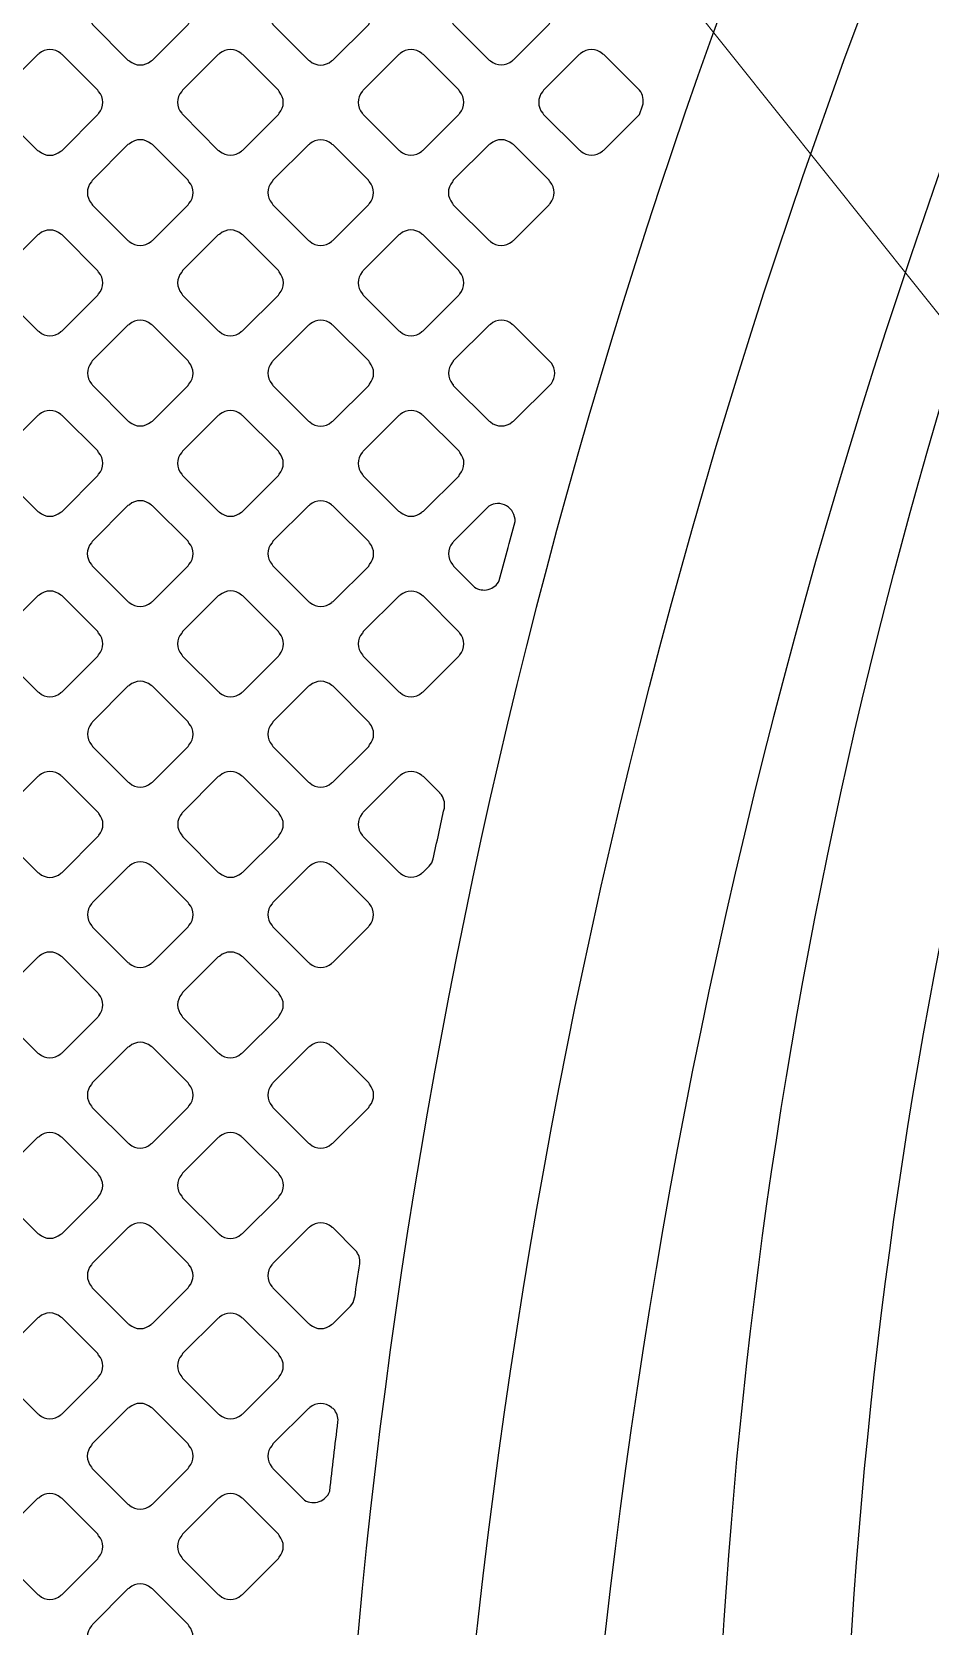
# Model space of a CAD drawing. Extents: x 0 to 248, y 0 to 175.
# Drawn here: x 40.32 to 41.392, y 138.467 to 140.371 of the extents above; entities that cross this region are included whole.
import ezdxf

# ---------------------------------------------------------------- set-up
doc = ezdxf.new("R2010")
doc.units = 0
doc.layers.add('gbr-dxf', color=7, linetype='Continuous')
doc.layers.add('備註', color=1, linetype='Continuous', lineweight=5)

msp = doc.modelspace()

# ---------------------------------------------------------------- linework, layer by layer
at = {"layer": 'gbr-dxf', "linetype": 'Continuous'}
for points in [[(43.2587, 143.1482, 0.198813), (40.9557, 137.5908, -0.009943), (40.9557, 137.588), (40.9557, 134.3628, -0.034985), (40.9557, 134.3625, 0.107213), (40.9578, 134.3543, -0.065073), (40.958, 134.3537, -0.123869), (40.9686, 134.3117), (40.9687, 134.3117), (40.9687, 133.7783), (40.7909, 133.7783), (40.7909, 134.0419, -0.009209), (40.7908, 134.0449), (40.7908, 134.3116, -0.135021), (40.8033, 134.3571), (40.8033, 137.5852, -0.009965), (40.8033, 137.588, -0.198905), (43.1509, 143.256)], [(42.95, 143.235, 0.198909), (40.6761, 137.7455, -0.020503), (40.676, 137.7436), (40.676, 137.7161)], [(41.8737, 140.7408, 0.093188), (41.2963, 138.4313), (41.2963, 134.3758, 0.122728), (41.2994, 134.3667, -0.168265), (41.3184, 134.3117), (41.3184, 134.045, -0.009235), (41.3184, 134.042), (41.3184, 133.7782), (41.1406, 133.7782), (41.1406, 134.3116), (41.1406, 134.3116), (41.1406, 134.3117, -0.068537), (41.1439, 134.3357), (41.1439, 138.4289, -0.026123), (41.144, 138.4367, -0.09338), (41.7358, 140.8057, -0.00618)]]:
    msp.add_lwpolyline(points, format="xyb", dxfattribs=at)
for points in [[(40.391, 140.3816, -0.104392), (40.392, 140.3798), (40.4345, 140.3373, -0.092072), (40.4361, 140.3364, 0.379243), (40.462, 140.3363, -0.095383), (40.4637, 140.3373), (40.5063, 140.3799, -0.095916), (40.5072, 140.3815, 0.379605), (40.5072, 140.4075, -0.100399), (40.5062, 140.4092), (40.4637, 140.4517, -0.096857), (40.4621, 140.4527, 0.379731), (40.4361, 140.4527, -0.096458), (40.4345, 140.4517), (40.392, 140.4092, -0.096627), (40.391, 140.4076, 0.379682)], [(40.6064, 140.3816, -0.099864), (40.6074, 140.3799), (40.6501, 140.3372, -0.087864), (40.6516, 140.3363, 0.379422), (40.6776, 140.3363, -0.096458), (40.6792, 140.3373), (40.7219, 140.3799, -0.096627), (40.7228, 140.3816, 0.379357), (40.7229, 140.4075, -0.104325), (40.7218, 140.4093), (40.6793, 140.4518, -0.10077), (40.6776, 140.4528, 0.378945), (40.6517, 140.4528, -0.096355), (40.65, 140.4518), (40.6074, 140.4092, -0.096328), (40.6064, 140.4075, 0.379011)], [(40.8219, 140.4075, 0.37889), (40.8219, 140.3816, -0.082876), (40.8228, 140.3802), (40.8657, 140.3373, -0.08752), (40.8672, 140.3364, 0.378719), (40.8931, 140.3364, -0.096031), (40.8947, 140.3374), (40.9373, 140.38, -0.095916), (40.9383, 140.3816, 0.379605), (40.9383, 140.4076, -0.08851), (40.9373, 140.409), (40.8946, 140.4518, -0.083681), (40.8931, 140.4527, 0.3795), (40.8672, 140.4527, -0.096259), (40.8656, 140.4518), (40.8229, 140.4091, -0.095895)], [(40.2832, 140.2738, -0.107999), (40.2842, 140.2719), (40.3266, 140.2295, -0.096332), (40.3283, 140.2285, 0.379243), (40.3542, 140.2285, -0.095383), (40.3559, 140.2295), (40.3986, 140.2722, -0.095916), (40.3996, 140.2738, 0.379605), (40.3995, 140.2998, -0.096458), (40.3986, 140.3015), (40.356, 140.3441, -0.092289), (40.3544, 140.345, 0.379731), (40.3284, 140.345, -0.096625), (40.3268, 140.344), (40.2842, 140.3014, -0.096111), (40.2832, 140.2998, 0.379682)], [(40.4987, 140.2998, 0.379465), (40.4987, 140.2739, -0.103917), (40.4998, 140.2721), (40.5423, 140.2295, -0.092072), (40.5439, 140.2286, 0.37981), (40.5699, 140.2286, -0.096625), (40.5715, 140.2296), (40.614, 140.2721, -0.096111), (40.615, 140.2737, 0.379859), (40.615, 140.2997, -0.100399), (40.614, 140.3014), (40.5715, 140.344, -0.096627), (40.5698, 140.345, 0.379297), (40.5439, 140.345, -0.096355), (40.5422, 140.344), (40.4997, 140.3015, -0.096842)], [(40.7142, 140.2738, -0.096117), (40.7152, 140.2721), (40.7577, 140.2296, -0.099711), (40.7594, 140.2286, 0.378719), (40.7853, 140.2286, -0.095383), (40.7869, 140.2296), (40.8296, 140.2722, -0.095701), (40.8306, 140.2739, 0.378889), (40.8305, 140.2998, -0.10824), (40.8295, 140.3017), (40.7872, 140.344, -0.10417), (40.7854, 140.345, 0.379778), (40.7594, 140.345, -0.096458), (40.7578, 140.344), (40.7152, 140.3014, -0.096627), (40.7142, 140.2997, 0.379451)], [(40.9297, 140.2998, 0.378793), (40.9297, 140.2739, -0.087613), (40.9306, 140.2724), (40.9734, 140.2296, -0.091855), (40.975, 140.2286, 0.379288), (41.0009, 140.2286, -0.09601), (41.0026, 140.2296), (41.0451, 140.2721), (41.0487, 140.2828), (41.0488, 140.2828, 0.248113), (41.0452, 140.3012), (41.0024, 140.344, -0.096627), (41.0008, 140.3449, 0.379141), (40.9748, 140.345, -0.096031), (40.9732, 140.344), (40.9306, 140.3014, -0.095987)], [(40.3909, 140.192, 0.378798), (40.3909, 140.1661, -0.10808), (40.392, 140.1642), (40.4344, 140.1217, -0.096266), (40.4361, 140.1208, 0.379639), (40.462, 140.1208, -0.096458), (40.4637, 140.1217), (40.5063, 140.1644, -0.096627), (40.5073, 140.166, 0.3795), (40.5073, 140.192, -0.096614), (40.5064, 140.1937), (40.4637, 140.2364, -0.091848), (40.4621, 140.2373, 0.378645), (40.4362, 140.2373, -0.096355), (40.4345, 140.2363), (40.3919, 140.1936, -0.096195)], [(40.6065, 140.1661, -0.103917), (40.6076, 140.1643), (40.65, 140.1218, -0.092072), (40.6516, 140.1209, 0.379243), (40.6775, 140.1208, -0.095166), (40.6792, 140.1218), (40.7218, 140.1644, -0.095628), (40.7227, 140.166, 0.379605), (40.7227, 140.192, -0.100399), (40.7217, 140.1937), (40.6793, 140.2362, -0.096627), (40.6776, 140.2372, 0.379731), (40.6516, 140.2372, -0.096625), (40.65, 140.2362), (40.6075, 140.1937, -0.096111), (40.6065, 140.1921, 0.379682)], [(40.8219, 140.192, 0.378798), (40.8219, 140.1661, -0.100299), (40.8229, 140.1644), (40.8656, 140.1217, -0.087639), (40.8671, 140.1208, 0.379173), (40.893, 140.1207, -0.095968), (40.8947, 140.1217), (40.9374, 140.1644, -0.096328), (40.9384, 140.1661, 0.37947), (40.9384, 140.192, -0.104765), (40.9373, 140.1938), (40.8949, 140.2363, -0.100824), (40.8931, 140.2373, 0.379297), (40.8672, 140.2373, -0.096217), (40.8655, 140.2363), (40.8229, 140.1937, -0.096195)], [(40.2832, 140.0584, -0.09601), (40.2842, 140.0567), (40.327, 140.0139, -0.08335), (40.3284, 140.013, 0.378952), (40.3543, 140.013, -0.09601), (40.356, 140.014), (40.3985, 140.0566, -0.096328), (40.3995, 140.0582, 0.37947), (40.3995, 140.0842, -0.092636), (40.3986, 140.0858), (40.3558, 140.1285, -0.088207), (40.3543, 140.1294, 0.379297), (40.3284, 140.1295, -0.096261), (40.3267, 140.1285), (40.2842, 140.086, -0.095916), (40.2832, 140.0843, 0.379011)], [(40.4987, 140.0842, 0.37889), (40.4987, 140.0583, -0.107475), (40.4997, 140.0564), (40.5422, 140.014, -0.095824), (40.5438, 140.013, 0.378719), (40.5697, 140.013, -0.095378), (40.5714, 140.014), (40.6141, 140.0567, -0.095602), (40.6151, 140.0583, 0.379605), (40.615, 140.0843, -0.096458), (40.6141, 140.0859), (40.5715, 140.1285, -0.092623), (40.5699, 140.1295, 0.3795), (40.544, 140.1295, -0.096259), (40.5423, 140.1285), (40.4996, 140.0859, -0.095895)], [(40.7142, 140.0843, 0.379465), (40.7142, 140.0584, -0.103917), (40.7153, 140.0566), (40.7578, 140.014, -0.092072), (40.7594, 140.0131, 0.37981), (40.7854, 140.0131, -0.096625), (40.787, 140.014), (40.8296, 140.0566, -0.096111), (40.8305, 140.0582, 0.379859), (40.8305, 140.0842, -0.100399), (40.8295, 140.0859), (40.787, 140.1285, -0.096627), (40.7853, 140.1295, 0.379297), (40.7594, 140.1295, -0.096261), (40.7577, 140.1285), (40.7152, 140.086, -0.096328)], [(40.391, 139.9765, 0.37889), (40.391, 139.9506, -0.096265), (40.392, 139.949), (40.4347, 139.9062, -0.083168), (40.4361, 139.9053, 0.378647), (40.462, 139.9053, -0.095383), (40.4637, 139.9063), (40.5063, 139.9489, -0.096036), (40.5073, 139.9505, 0.378841), (40.5072, 139.9765, -0.09221), (40.5063, 139.978), (40.4636, 140.0207, -0.088207), (40.4621, 140.0217, 0.379456), (40.4361, 140.0217, -0.096614), (40.4345, 140.0207), (40.3919, 139.9782, -0.095895)], [(40.6064, 139.9765, 0.378793), (40.6064, 139.9506, -0.107922), (40.6075, 139.9487), (40.6499, 139.9062, -0.095916), (40.6516, 139.9052, 0.379639), (40.6776, 139.9052, -0.096475), (40.6792, 139.9062), (40.7219, 139.9489, -0.096627), (40.7228, 139.9505, 0.379859), (40.7228, 139.9765, -0.096723), (40.7219, 139.9781), (40.6792, 140.0208, -0.092898), (40.6776, 140.0218, 0.379141), (40.6517, 140.0218, -0.095883), (40.65, 140.0208), (40.6074, 139.9781, -0.095987)], [(40.822, 139.9505, -0.092348), (40.8229, 139.9489), (40.8656, 139.9062, -0.096111), (40.8673, 139.9053, 0.37981), (40.8932, 139.9053, -0.096458), (40.8949, 139.9062), (40.94, 139.9513, 0.331659), (40.94, 139.9755), (40.8947, 140.0207, -0.092398), (40.8931, 140.0217, 0.379778), (40.8672, 140.0217, -0.096458), (40.8655, 140.0207), (40.8229, 139.9781, -0.096627), (40.822, 139.9765, 0.379682)], [(40.2832, 139.8428, -0.099964), (40.2842, 139.841), (40.3268, 139.7984, -0.087638), (40.3283, 139.7975, 0.379243), (40.3542, 139.7975, -0.095166), (40.3558, 139.7984), (40.3986, 139.8412, -0.095296), (40.3995, 139.8428, 0.379605), (40.3995, 139.8688, -0.104545), (40.3985, 139.8706), (40.3561, 139.913, -0.101196), (40.3544, 139.914, 0.379731), (40.3284, 139.914, -0.096625), (40.3268, 139.913), (40.2842, 139.8704, -0.096111), (40.2832, 139.8687, 0.379682)], [(40.4987, 139.8688, 0.379465), (40.4987, 139.8429, -0.095956), (40.4997, 139.8412), (40.5425, 139.7984, -0.082912), (40.5439, 139.7975, 0.37981), (40.5699, 139.7975, -0.096458), (40.5715, 139.7985), (40.614, 139.8411, -0.096423), (40.615, 139.8427, 0.379859), (40.615, 139.8687, -0.09253), (40.6141, 139.8702), (40.5713, 139.913, -0.088207), (40.5698, 139.9139, 0.379297), (40.5439, 139.914, -0.096261), (40.5422, 139.913), (40.4997, 139.8705, -0.096328)], [(40.7142, 139.8427, -0.103999), (40.7152, 139.841), (40.7576, 139.7985, -0.10739), (40.7595, 139.7975, 0.379201), (40.7854, 139.7975, -0.096625), (40.7871, 139.7985), (40.8297, 139.841, -0.096111), (40.8306, 139.8427, 0.3795), (40.8307, 139.8686, -0.100588), (40.8297, 139.8704), (40.787, 139.913, -0.096539), (40.7854, 139.914, 0.379249), (40.7594, 139.9139, -0.096458), (40.7578, 139.913), (40.7152, 139.8704, -0.096627), (40.7142, 139.8687, 0.379451)], [(40.3909, 139.761, 0.379465), (40.3909, 139.735, -0.10047), (40.3919, 139.7333), (40.4346, 139.6906, -0.088202), (40.4361, 139.6897, 0.37981), (40.462, 139.6897, -0.096458), (40.4637, 139.6907), (40.5063, 139.7334, -0.096627), (40.5073, 139.735, 0.379859), (40.5073, 139.761, -0.104765), (40.5063, 139.7628), (40.4638, 139.8052, -0.100824), (40.4621, 139.8062, 0.379297), (40.4362, 139.8063, -0.096217), (40.4345, 139.8053), (40.3919, 139.7626, -0.096423)], [(40.6065, 139.7351, -0.096117), (40.6075, 139.7334), (40.6503, 139.6906, -0.083081), (40.6517, 139.6897, 0.379201), (40.6777, 139.6897, -0.096625), (40.6793, 139.6907), (40.7219, 139.7332, -0.096111), (40.7228, 139.7349, 0.379357), (40.7229, 139.7608, -0.092315), (40.7219, 139.7624), (40.6791, 139.8052, -0.088435), (40.6776, 139.8062, 0.37947), (40.6516, 139.8061, -0.096458), (40.65, 139.8052), (40.6075, 139.7627, -0.096627), (40.6065, 139.761, 0.379451)], [(40.822, 139.7609, 0.379307), (40.822, 139.7349, -0.104215), (40.823, 139.7331), (40.8481, 139.708, 0.449658), (40.8778, 139.7157, -0.002374), (40.8966, 139.7864, 0.603449), (40.8652, 139.8047), (40.823, 139.7625, -0.095796)], [(40.2832, 139.6533, 0.378798), (40.2832, 139.6273, -0.104185), (40.2842, 139.6255), (40.3268, 139.583, -0.091913), (40.3284, 139.582, 0.379639), (40.3543, 139.582, -0.096458), (40.356, 139.583), (40.3985, 139.6255, -0.096627), (40.3995, 139.6272, 0.3795), (40.3995, 139.6531, -0.100514), (40.3985, 139.6549), (40.3559, 139.6975, -0.096539), (40.3543, 139.6984, 0.378645), (40.3284, 139.6984, -0.09657), (40.3267, 139.6975), (40.2842, 139.6549, -0.096195)], [(40.4987, 139.6273, -0.099643), (40.4997, 139.6255), (40.5424, 139.5828, -0.087737), (40.5439, 139.5819, 0.379422), (40.5699, 139.5819, -0.096625), (40.5715, 139.5829), (40.6142, 139.6255, -0.096111), (40.6152, 139.6272, 0.379357), (40.6152, 139.6531, -0.104256), (40.6141, 139.6549), (40.5716, 139.6975, -0.10077), (40.5699, 139.6985, 0.37947), (40.5439, 139.6984, -0.096458), (40.5423, 139.6975), (40.4997, 139.6549, -0.096627), (40.4987, 139.6532, 0.379308)], [(40.7143, 139.6273, -0.09601), (40.7153, 139.6256), (40.758, 139.5829, -0.08335), (40.7594, 139.582, 0.379422), (40.7854, 139.582, -0.096625), (40.787, 139.583), (40.8296, 139.6255, -0.096111), (40.8305, 139.6272, 0.3795), (40.8306, 139.6531, -0.092597), (40.8296, 139.6547), (40.7869, 139.6974, -0.088093), (40.7854, 139.6983, 0.379249), (40.7595, 139.6983, -0.096625), (40.7578, 139.6973), (40.7153, 139.6549, -0.096111), (40.7143, 139.6532, 0.379308)], [(40.391, 139.5196, -0.103999), (40.392, 139.5178), (40.4347, 139.4751, -0.091578), (40.4362, 139.4742, 0.378731), (40.4621, 139.4742, -0.09601), (40.4638, 139.4751), (40.5064, 139.5177, -0.096328), (40.5073, 139.5194, 0.37947), (40.5073, 139.5453, -0.100902), (40.5063, 139.5471), (40.4637, 139.5896, -0.096857), (40.4621, 139.5906, 0.379731), (40.4361, 139.5906, -0.096458), (40.4345, 139.5896), (40.392, 139.5472, -0.096627), (40.391, 139.5455, 0.379451)], [(40.6065, 139.5194, -0.099971), (40.6075, 139.5177), (40.6501, 139.4751, -0.08752), (40.6516, 139.4742, 0.379201), (40.6776, 139.4742, -0.096625), (40.6792, 139.4752), (40.7219, 139.5178, -0.096332), (40.7228, 139.5195, 0.3795), (40.7229, 139.5454, -0.104371), (40.7218, 139.5472), (40.6794, 139.5896, -0.100442), (40.6777, 139.5906, 0.379249), (40.6518, 139.5906, -0.096625), (40.6501, 139.5896), (40.6075, 139.547, -0.096111), (40.6065, 139.5454, 0.379451)], [(40.2832, 139.4377, 0.378429), (40.2832, 139.4118, -0.107473), (40.2842, 139.4099), (40.3268, 139.3674, -0.095686), (40.3284, 139.3664, 0.378707), (40.3544, 139.3664, -0.096117), (40.356, 139.3674), (40.3987, 139.4101, -0.095895), (40.3997, 139.4117, 0.378827), (40.3997, 139.4376, -0.095968), (40.3987, 139.4393), (40.3559, 139.482, -0.092456), (40.3544, 139.4829, 0.379083), (40.3284, 139.4829, -0.09601), (40.3268, 139.482), (40.2842, 139.4393, -0.096301)], [(40.4988, 139.4117, -0.103582), (40.4998, 139.41), (40.5423, 139.3674, -0.091916), (40.5439, 139.3665, 0.379422), (40.5699, 139.3665, -0.095956), (40.5715, 139.3675), (40.614, 139.41, -0.096111), (40.615, 139.4117, 0.379859), (40.615, 139.4376, -0.100399), (40.614, 139.4394), (40.5716, 139.4818, -0.096857), (40.5699, 139.4828, 0.3795), (40.544, 139.4828, -0.096259), (40.5423, 139.4818), (40.4998, 139.4393, -0.095895), (40.4988, 139.4377, 0.378651)], [(40.7142, 139.4376, 0.378862), (40.7142, 139.4117, -0.095506), (40.7151, 139.4101), (40.7577, 139.3675, -0.099176), (40.7594, 139.3665, 0.378937), (40.7853, 139.3666, -0.09572), (40.787, 139.3676), (40.7942, 139.3747, 0.126711), (40.7989, 139.3835, -0.002025), (40.8122, 139.4441, -0.049049), (40.8122, 139.4445, 0.236459), (40.8072, 139.4617, -0.067926), (40.8068, 139.4623), (40.7872, 139.4819, -0.10442), (40.7854, 139.4829, 0.379322), (40.7594, 139.4829, -0.096259), (40.7578, 139.4819), (40.7151, 139.4393, -0.095895)], [(40.391, 139.3299, 0.378489), (40.391, 139.304, -0.107311), (40.3921, 139.3021), (40.4345, 139.2596, -0.094772), (40.4361, 139.2587, 0.379034), (40.4621, 139.2587, -0.096625), (40.4637, 139.2597), (40.5063, 139.3023, -0.096332), (40.5073, 139.304, 0.3795), (40.5073, 139.3299, -0.096614), (40.5064, 139.3316), (40.4638, 139.3742, -0.092187), (40.4622, 139.3751, 0.37891), (40.4363, 139.3751, -0.095866), (40.4346, 139.3742), (40.392, 139.3315, -0.096301)], [(40.6065, 139.33, 0.379422), (40.6065, 139.304, -0.103926), (40.6075, 139.3022), (40.65, 139.2597, -0.092072), (40.6516, 139.2588, 0.379243), (40.6775, 139.2588, -0.095383), (40.6792, 139.2597), (40.7218, 139.3024, -0.095602), (40.7228, 139.304, 0.378889), (40.7227, 139.3299, -0.100514), (40.7217, 139.3316), (40.6792, 139.3741, -0.096212), (40.6776, 139.3751, 0.379313), (40.6517, 139.3751, -0.095968), (40.65, 139.3742), (40.6075, 139.3316, -0.096328)], [(40.2832, 139.1961, -0.096117), (40.2841, 139.1944), (40.3269, 139.1517, -0.083), (40.3283, 139.1508, 0.378862), (40.3542, 139.1508, -0.095866), (40.3558, 139.1518), (40.3986, 139.1946, -0.096197), (40.3996, 139.1962, 0.378532), (40.3996, 139.2221, -0.092061), (40.3986, 139.2237), (40.3559, 139.2664, -0.087525), (40.3544, 139.2674, 0.379071), (40.3285, 139.2673, -0.096458), (40.3268, 139.2663), (40.2842, 139.2237, -0.096627), (40.2832, 139.222, 0.379451)], [(40.4987, 139.1963, -0.107569), (40.4997, 139.1944), (40.5422, 139.1519, -0.095412), (40.5438, 139.151, 0.378376), (40.5697, 139.151, -0.095383), (40.5714, 139.1519), (40.6141, 139.1946, -0.095628), (40.615, 139.1963, 0.379605), (40.615, 139.2222, -0.096458), (40.614, 139.2239), (40.5715, 139.2665, -0.092623), (40.5699, 139.2674, 0.3795), (40.544, 139.2674, -0.096259), (40.5423, 139.2664), (40.4997, 139.2238, -0.095759), (40.4987, 139.2222, 0.378472)], [(40.3909, 139.0884, -0.09601), (40.3918, 139.0868), (40.4346, 139.044, -0.083291), (40.436, 139.0431, 0.37874), (40.4619, 139.0431, -0.096031), (40.4635, 139.0441), (40.5063, 139.0869, -0.095895), (40.5073, 139.0885, 0.378721), (40.5073, 139.1144, -0.092234), (40.5063, 139.116), (40.4636, 139.1587, -0.087645), (40.4621, 139.1596, 0.379105), (40.4362, 139.1596, -0.096259), (40.4345, 139.1586), (40.3918, 139.116, -0.096212), (40.3909, 139.1143, 0.379173)], [(40.6064, 139.1144, 0.378553), (40.6064, 139.0885, -0.107356), (40.6074, 139.0867), (40.65, 139.0441, -0.095686), (40.6516, 139.0431, 0.378707), (40.6775, 139.0432, -0.096117), (40.6792, 139.0441), (40.7219, 139.0868, -0.096206), (40.7229, 139.0885, 0.379249), (40.7228, 139.1144, -0.096458), (40.7219, 139.1161), (40.6792, 139.1588, -0.092289), (40.6776, 139.1597, 0.379141), (40.6517, 139.1597, -0.095378), (40.65, 139.1588), (40.6074, 139.1161, -0.096036)], [(40.2832, 138.9807, -0.10047), (40.2842, 138.979), (40.3268, 138.9364, -0.088202), (40.3283, 138.9354, 0.379092), (40.3542, 138.9354, -0.095383), (40.3558, 138.9364), (40.3984, 138.979, -0.096227), (40.3994, 138.9806, 0.37905), (40.3994, 139.0066, -0.103956), (40.3984, 139.0084), (40.356, 139.0508, -0.10077), (40.3542, 139.0518, 0.37947), (40.3283, 139.0518, -0.096458), (40.3266, 139.0508), (40.2842, 139.0083, -0.096627), (40.2832, 139.0066, 0.379682)], [(40.4986, 138.9807, -0.09601), (40.4995, 138.979), (40.5424, 138.9362, -0.083291), (40.5438, 138.9353, 0.37904), (40.5697, 138.9353, -0.09601), (40.5713, 138.9363), (40.6141, 138.979, -0.095997), (40.6151, 138.9807, 0.378532), (40.6151, 139.0066, -0.091476), (40.6141, 139.0081), (40.5712, 139.051, -0.087396), (40.5698, 139.0519, 0.378509), (40.5439, 139.0519, -0.096217), (40.5422, 139.0509), (40.4995, 139.0083, -0.095916), (40.4986, 139.0066, 0.379011)], [(40.3909, 138.873, -0.099971), (40.3919, 138.8713), (40.4346, 138.8285, -0.087864), (40.4361, 138.8276, 0.379422), (40.462, 138.8276, -0.095956), (40.4637, 138.8286), (40.5062, 138.8712, -0.096332), (40.5072, 138.8728, 0.379859), (40.5072, 138.8988, -0.104765), (40.5062, 138.9006), (40.4637, 138.943, -0.100519), (40.462, 138.944, 0.379141), (40.436, 138.9441, -0.095383), (40.4344, 138.9431), (40.3919, 138.9006, -0.096527), (40.3909, 138.8989, 0.379087)], [(40.6064, 138.8988, 0.379422), (40.6064, 138.8729, -0.096119), (40.6074, 138.8712), (40.65, 138.8286, -0.096023), (40.6517, 138.8276, 0.379248), (40.6776, 138.8276, -0.095968), (40.6792, 138.8285), (40.6999, 138.8492), (40.7, 138.8493, 0.144587), (40.705, 138.8594, -0.052421), (40.7052, 138.8599, -0.001366), (40.7111, 138.9002, -0.042674), (40.7111, 138.9006, 0.209684), (40.7063, 138.9159), (40.679, 138.9432, -0.086954), (40.6776, 138.9441, 0.378477), (40.6517, 138.9441, -0.09601), (40.65, 138.9431), (40.6074, 138.9005, -0.096328)], [(40.2831, 138.7652, -0.103884), (40.2841, 138.7634), (40.3267, 138.7208, -0.091916), (40.3283, 138.7198, 0.379422), (40.3542, 138.7198, -0.095956), (40.3559, 138.7208), (40.3985, 138.7635, -0.096332), (40.3995, 138.7651, 0.379859), (40.3995, 138.7911, -0.100902), (40.3985, 138.7928), (40.3559, 138.8354, -0.096857), (40.3543, 138.8364, 0.379141), (40.3283, 138.8364, -0.095383), (40.3267, 138.8354), (40.284, 138.7927, -0.096527), (40.2831, 138.7911, 0.379087)], [(40.4987, 138.7652, -0.099976), (40.4997, 138.7634), (40.5424, 138.7207, -0.087638), (40.5439, 138.7198, 0.37981), (40.5699, 138.7198, -0.096625), (40.5715, 138.7208), (40.614, 138.7633, -0.096111), (40.615, 138.765, 0.379859), (40.615, 138.791, -0.104293), (40.614, 138.7928), (40.5715, 138.8352, -0.100519), (40.5698, 138.8362, 0.379731), (40.5438, 138.8362, -0.096458), (40.5422, 138.8353), (40.4997, 138.7928, -0.096627), (40.4987, 138.7911, 0.379682)], [(40.3909, 138.6573, -0.103926), (40.3919, 138.6555), (40.4345, 138.6129, -0.092072), (40.4361, 138.612, 0.37981), (40.462, 138.612, -0.096625), (40.4637, 138.613), (40.5063, 138.6556, -0.096111), (40.5073, 138.6573, 0.379859), (40.5073, 138.6833, -0.100399), (40.5063, 138.685), (40.4637, 138.7276, -0.096857), (40.4621, 138.7285, 0.379731), (40.4361, 138.7285, -0.096458), (40.4345, 138.7276), (40.3919, 138.685, -0.096627), (40.3909, 138.6833, 0.379682)], [(40.6064, 138.6573, -0.092061), (40.6074, 138.6558), (40.6453, 138.6179, 0.474952), (40.6753, 138.6285, -0.002705), (40.6852, 138.7115, 0.211529), (40.6799, 138.7268), (40.6799, 138.7268), (40.6794, 138.7273, -0.10771), (40.6775, 138.7284, 0.379605), (40.6516, 138.7284, -0.096625), (40.6499, 138.7274), (40.6074, 138.6849, -0.096111), (40.6065, 138.6833, 0.379308)], [(40.2832, 138.5496, -0.108042), (40.2842, 138.5478), (40.3267, 138.5053, -0.096332), (40.3284, 138.5043, 0.37981), (40.3543, 138.5043, -0.096625), (40.356, 138.5053), (40.3985, 138.5478, -0.096111), (40.3995, 138.5495, 0.379859), (40.3995, 138.5754, -0.096458), (40.3985, 138.5771), (40.3558, 138.6198, -0.092233), (40.3543, 138.6207, 0.379731), (40.3283, 138.6207, -0.096458), (40.3266, 138.6197), (40.2842, 138.5773, -0.096627), (40.2832, 138.5756, 0.379682)], [(40.4987, 138.5495, -0.103884), (40.4997, 138.5477), (40.5422, 138.5052, -0.091737), (40.5438, 138.5043, 0.378952), (40.5697, 138.5043, -0.09601), (40.5713, 138.5052), (40.6141, 138.548, -0.096227), (40.615, 138.5496, 0.37947), (40.615, 138.5756, -0.100399), (40.614, 138.5773), (40.5716, 138.6197, -0.096627), (40.5699, 138.6207, 0.379731), (40.5439, 138.6207, -0.096625), (40.5423, 138.6198), (40.4997, 138.5771, -0.096111), (40.4987, 138.5755, 0.379308)], [(40.391, 138.4418, -0.107803), (40.392, 138.44), (40.4344, 138.3976, -0.095895), (40.4361, 138.3966, 0.378952), (40.462, 138.3966, -0.09601), (40.4637, 138.3976), (40.5062, 138.4401, -0.096328), (40.5072, 138.4418, 0.37947), (40.5072, 138.4677, -0.096723), (40.5062, 138.4694), (40.4637, 138.512, -0.092564), (40.4621, 138.5129, 0.379731), (40.4361, 138.5129, -0.096625), (40.4345, 138.5119), (40.392, 138.4694, -0.096111), (40.391, 138.4678, 0.379308)]]:
    msp.add_lwpolyline(points, format="xyb", close=True, dxfattribs=at)
at = {"layer": '備註', "linetype": 'Continuous'}
msp.add_line((38.5928, 143.5555), (44.4862, 136.1676), dxfattribs=at)

doc.saveas('drawing.dxf')
